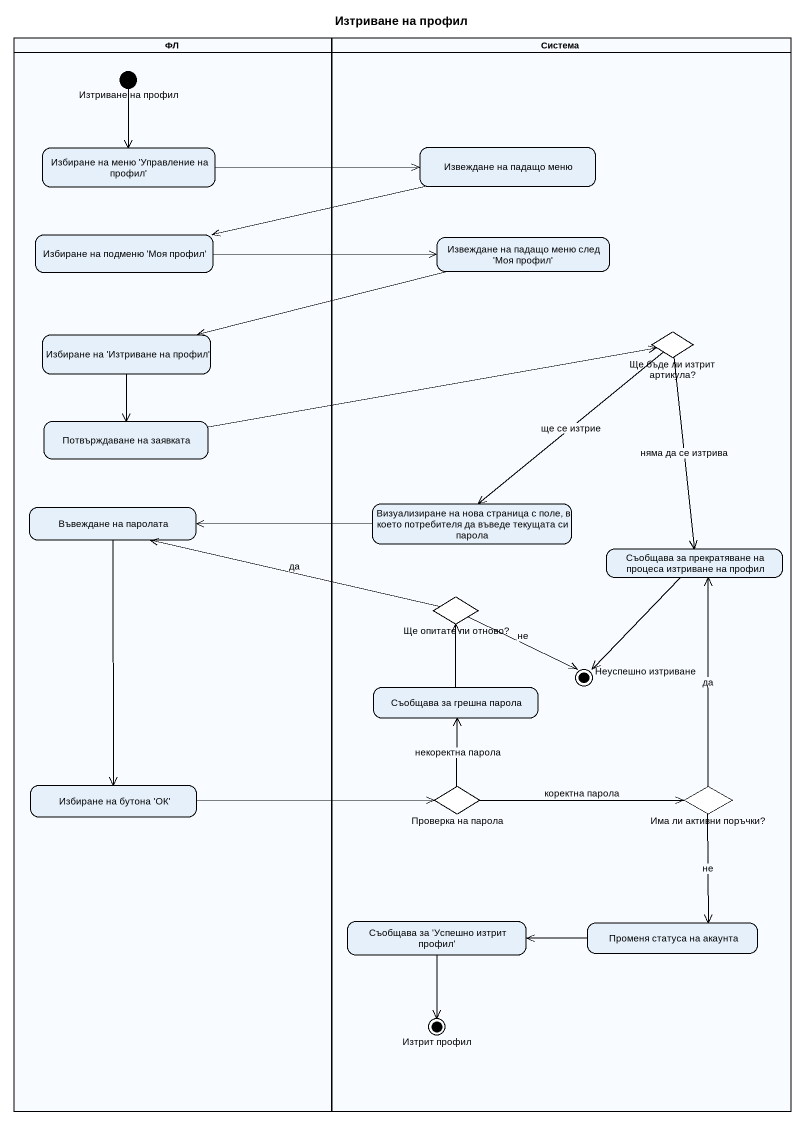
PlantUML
@startuml
title Изтриване на профил
hide empty description
state ФЛ <<partition>> {
  state "Изтриване на профил" as Изтриване_на_профил <<start>>
  state "Избиране на меню 'Управление на профил'" as Избиране_на_меню_Управление
  state "Избиране на подменю 'Моя профил'" as Избиране_на_подменю_Моя
  state "Избиране на 'Изтриване на профил'" as Избиране_на_Изтриване_на
  state "Потвърждаване на заявката" as Потвърждаване_на_заявката
  state "Въвеждане на паролата" as Въвеждане_на_паролата
  state "Избиране на бутона 'ОК'" as Избиране_на_бутона_ОК
}
state Система <<partition>> {
  state "Извеждане на падащо меню" as Извеждане_на_падащо_меню
  state "Извеждане на падащо меню след 'Моя профил'" as Извеждане_на_падащо_меню_2
  state "Ще бъде ли изтрит артикула?" as Ще_бъде_ли_изтрит_артикула <<choice>>
  state "Визуализиране на нова страница с поле, в което потребителя да въведе текущата си парола" as Визуализиране_на_нова
  state "Съобщава за прекратяване на процеса изтриване на профил" as Съобщава_за_прекратяване_на
  state "Ще опитате ли отново?" as Ще_опитате_ли_отново <<choice>>
  state "Съобщава за грешна парола" as Съобщава_за_грешна_парола
  state "Неуспешно изтриване" as Неуспешно_изтриване <<end>>
  state "Проверка на парола" as Проверка_на_парола <<choice>>
  state "Има ли активни поръчки?" as Има_ли_активни_поръчки <<choice>>
  state "Съобщава за 'Успешно изтрит профил'" as Съобщава_за_Успешно_изтрит
  state "Променя статуса на акаунта" as Променя_статуса_на_акаунта
  state "Изтрит профил" as Изтрит_профил <<end>>
}
Изтриване_на_профил --> Избиране_на_меню_Управление
Избиране_на_меню_Управление -right-> Извеждане_на_падащо_меню
Извеждане_на_падащо_меню -left-> Избиране_на_подменю_Моя
Избиране_на_подменю_Моя -right-> Извеждане_на_падащо_меню_2
Извеждане_на_падащо_меню_2 -left-> Избиране_на_Изтриване_на
Избиране_на_Изтриване_на --> Потвърждаване_на_заявката
Ще_бъде_ли_изтрит_артикула --> Визуализиране_на_нова : ще се изтрие
Ще_бъде_ли_изтрит_артикула --> Съобщава_за_прекратяване_на : няма да се изтрива
Потвърждаване_на_заявката -right-> Ще_бъде_ли_изтрит_артикула
Въвеждане_на_паролата --> Избиране_на_бутона_ОК
Визуализиране_на_нова -left-> Въвеждане_на_паролата
Съобщава_за_прекратяване_на --> Неуспешно_изтриване
Ще_опитате_ли_отново -left-> Въвеждане_на_паролата : да
Ще_опитате_ли_отново -right-> Неуспешно_изтриване : не
Съобщава_за_грешна_парола -up-> Ще_опитате_ли_отново
Избиране_на_бутона_ОК -right-> Проверка_на_парола
Проверка_на_парола -up-> Съобщава_за_грешна_парола : некоректна парола
Проверка_на_парола -right-> Има_ли_активни_поръчки : коректна парола
Има_ли_активни_поръчки -up-> Съобщава_за_прекратяване_на : да
Има_ли_активни_поръчки --> Променя_статуса_на_акаунта : не
Съобщава_за_Успешно_изтрит --> Изтрит_профил
Променя_статуса_на_акаунта -left-> Съобщава_за_Успешно_изтрит
@enduml
